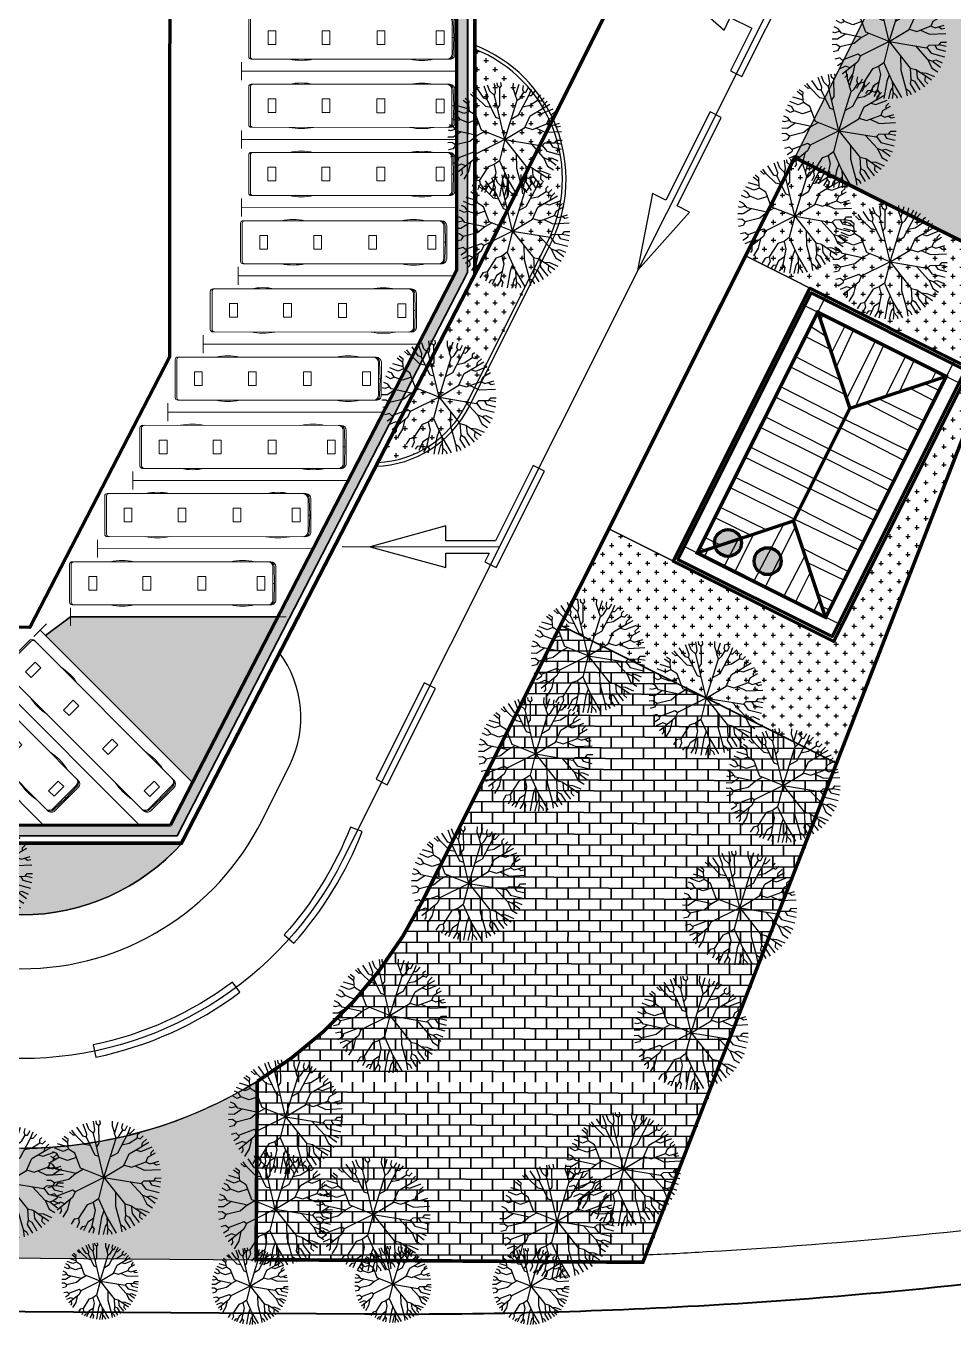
# Model space of a CAD drawing. Header units: millimetres. Extents: x -840588 to 786814, y -467537 to 194195.
# Drawn here: x 421896 to 473559, y -308195 to -235413 of the extents above; entities that cross this region are included whole.
import ezdxf

# ---------------------------------------------------------------- set-up
doc = ezdxf.new("R2010")
doc.units = ezdxf.units.MM
doc.header["$LTSCALE"] = 100
doc.header["$MEASUREMENT"] = 0
doc.linetypes.add('CENTER2', pattern=[1.125, 0.75, -0.125, 0.125, -0.125])
for name, color, linetype in [('1gt tim duong', 10, 'Continuous'), ('A-Grid', 179, 'CENTER2'), ('A-Plnt', 23, 'Continuous'), ('A-tree', 3, 'Continuous'), ('caycay', 96, 'Continuous'), ('ctrinh-mai 1', 16, 'Continuous'), ('ctrinh-mai 2', 24, 'Continuous'), ('gthong-phan lanxe', 9, 'Continuous'), ('gthong-viahe', 5, 'Continuous')]:
    doc.layers.add(name, color=color, linetype=linetype)
for name, color, linetype, lineweight in [('A-Area', 134, 'Continuous', 35), ('ct-bai xe', 95, 'Continuous', 100), ('ct-phan loxe', 95, 'Continuous', 15), ('ct-xebuyt', 148, 'Continuous', 13), ('ctrinh-chinh', 24, 'Continuous', 100), ('ctrinh-phu', 234, 'Continuous', 100), ('gthong-duong', 7, 'Continuous', 40), ('PV_X_Lo', 1, 'Continuous', 9)]:
    doc.layers.add(name, color=color, linetype=linetype, lineweight=lineweight)
pattern_1 = [(0, (-139265.3557306178, -1346437.742474588), (2.220446049250313e-16, 1.875), []), (0, (-139264.7307306188, -1346438.367474586), (2.220446049250313e-16, 1.875), [])]
pattern_2 = [(90, (-139265.3557306178, -1346437.742474588), (-1.875, 2.220446049250313e-16), []), (90, (-139264.7307306189, -1346437.117474589), (-1.875, 2.220446049250313e-16), [])]

# ---------------------------------------------------------------- blocks, each defined once
blk = doc.blocks.new('ARR-LT-T')
blk.add_lwpolyline([(-4.212694860529155, 1.13272828515619), (-4.212694860412739, 0.3499999998603016), (-9.712694860529155, 0.3500000003259629), (-9.71269486041274, -0.3500000000931323), (-4.212694860412739, -0.3500000000931323), (-4.212694860529155, -1.179037770954892), (0, 0)], close=True)
blk = doc.blocks.new('tang cao')
blk.add_hatch(color=256).paths.add_polyline_path([(0.750000006519258, 0, 1), (-0.750000006519258, 0, 1)])
blk.add_circle((0, 0), 0.750000006519258)
blk = doc.blocks.new('tram xulincthai')
at = {"layer": 'ctrinh-mai 1'}
h = blk.add_hatch(dxfattribs=at)
h.set_pattern_fill('ANSI32', color=256, scale=5, angle=315, style=0)
h.set_pattern_definition(pattern_1)
h.paths.add_polyline_path([(-1.000208584591746, 20.99979141401127), (-4.999895721208304, 17.00010427716188), (-4.999895719462074, 10.00010430393741), (-1.000208576326258, 6.000417160801589)])
h = blk.add_hatch(dxfattribs=at)
h.set_pattern_fill('ANSI32', color=256, scale=5, angle=45, style=0)
h.set_pattern_definition(pattern_2)
h.paths.add_polyline_path([(-4.999895719462074, 10.00010430417024), (-8.999791441485286, 6.000208582496271), (-1.000208576209843, 6.000208585057408), (-1.000208576326258, 6.00041716103442)])
at = {"layer": 'ctrinh-mai 2'}
h = blk.add_hatch(dxfattribs=at)
h.set_pattern_fill('ANSI32', color=256, scale=5, angle=315, style=0)
h.set_pattern_definition(pattern_1)
h.paths.add_polyline_path([(-4.999895721091889, 17.00010427716188), (-8.999582855030894, 20.99979141051881), (-8.999791414127685, 20.99979141075164), (-8.999791442416608, 6.000208582030609), (-4.999895719462074, 10.00010430393741)])
h = blk.add_hatch(dxfattribs=at)
h.set_pattern_fill('ANSI32', color=256, scale=5, angle=45, style=0)
h.set_pattern_definition(pattern_2)
h.paths.add_polyline_path([(-1.000208583427593, 20.99979141494259), (-8.999582854681648, 20.9997914112173), (-4.999895721091889, 17.00010427716188)])
at = {"layer": 'ctrinh-phu'}
for p, q in [((-8.999791440204717, 20.99999999627471), (-4.999895721091889, 17.00010427716188)), ((-0.9999999982537702, 21), (-4.999895720859058, 17.00010427762754)), ((-4.999895721091889, 17.00010427716188), (-4.999895719462074, 10.00010430393741)), ((-8.999791442300193, 6.000208581564948), (-4.999895719462074, 10.00010430393741)), ((-1.000000000465661, 6.000208585057408), (-4.999895719462074, 10.00010430393741))]:
    blk.add_line(p, q, dxfattribs=at)
for points in [[(1.746229827404022e-09, 21.99999999976717), (-9.999791434034705, 21.99999999743886), (-9.999791437992826, 5.000208582496271), (-2.095475792884827e-09, 5.000208585057408)], [(-0.199999998207204, 21.80000000004657), (-9.79979143384844, 21.7999999972526), (-9.799791437922977, 5.200208582449704), (-0.2000000022817403, 5.200208585010841)], [(-0.9999999983701855, 21), (-8.99979143415112, 20.99999999720603), (-8.99979143787641, 6.00020858226344), (-1.000000002095476, 6.000208585290238)]]:
    blk.add_lwpolyline(points, close=True, dxfattribs=at)
blk = doc.blocks.new('plxe')
at = {"ltscale": 0.1}
for p, q in [((0, 0), (-8.485282087814994, 8.485282085835934)), ((-0.3535533662652597, -0.353553366381675), (0.3535533661488444, 0.3535533661488444))]:
    blk.add_line(p, q, dxfattribs=at)
blk = doc.blocks.new('htrgrr')
at = {"ltscale": 10}
for p, q in [((-903.0737704914063, 0), (903.0737704914063, 0)), ((-1180.942622951232, -11161.06557377055), (-1180.942622951232, -277.8688524590107)), ((0, -69.46721311472356), (-903.0737704914063, -92.62295081967022)), ((-903.0737704914063, -162.0901639343938), (903.0737704914063, -162.0901639345102)), ((0, -162.0901639345102), (0, -69.46721311472356)), ((0, -69.46721311472356), (903.0737704914063, -92.62295081967022)), ((1180.942622951232, -277.8688524590107), (1180.942622951232, -11161.06557377055)), ((1042.008196720853, -11207.37704918033), (-1042.008196720853, -11207.37704918033)), ((1042.008196720853, -11300), (-1042.008196720853, -11300))]:
    blk.add_line(p, q, dxfattribs=at)
for points in [[(375.2198343565688, -1027.67339785106), (375.2198343565688, -594.4204250621842), (-375.2198343565688, -594.4204250621842), (-375.2198343565688, -1027.67339785106)], [(375.2198343565688, -4272.293837453122), (375.2198343565688, -3839.040864664246), (-375.2198343565688, -3839.040864664246), (-375.2198343565688, -4272.293837453122)], [(375.2198343565688, -7285.274362727185), (375.2198343565688, -6852.021389938309), (-375.2198343565688, -6852.021389938309), (-375.2198343565688, -7285.274362727185)], [(375.2198343565688, -10244.59532106423), (375.2198343565688, -9811.342348275357), (-375.2198343565688, -9811.342348275357), (-375.2198343565688, -10244.59532106423)]]:
    blk.add_lwpolyline(points, close=True, dxfattribs=at)
for centre, radius, start, end in [((-903.0737704914063, -277.8688524590107), 277.8688524590164, 90, 180), ((903.0737704914063, -277.8688524590107), 277.8688524590164, 0, 90), ((-903.0737704914063, -370.4918032786809), 277.8688524590164, 90, 180), ((-903.0737704914063, -439.9590163934045), 277.8688524590164, 90, 180), ((903.0737704914063, -370.4918032786809), 277.8688524590164, 0, 90), ((903.0737704914063, -439.9590163935209), 277.8688524590164, 0, 90), ((1919.031762295403, -1817.725409836043), 3169.441598360655, 167.9819880926131, 192.0180119073869), ((-1919.031762295403, -1817.725409836043), 3169.441598360655, 347.981988092613, 12.01801190738696), ((1919.031762295403, -8417.110655737692), 3169.441598360655, 167.9819880926131, 192.0180119073869), ((-1919.031762295403, -8417.110655737692), 3169.441598360655, 347.981988092613, 12.01801190738696), ((-1042.008196720853, -11068.44262295077), 138.9344262295082, 180, 270), ((-1042.008196720853, -11161.06557377055), 138.9344262295082, 180, 270), ((1042.008196720853, -11068.44262295077), 138.9344262295082, 270, 0), ((1042.008196720853, -11161.06557377055), 138.9344262295082, 270, 0)]:
    blk.add_arc(centre, radius, start, end, dxfattribs=at)
blk = doc.blocks.new('luoicot nhadichvu')
at = {"layer": 'A-Grid', "ltscale": 0.2}
for points in [[(-3.347645087400451, 11.18176802643575), (-10.95931193057913, -4.019196235109121)], [(-4.689584682462737, 10.73527236492373), (4.252293311292306, 6.258650047471747)], [(3.805833421531133, 7.600482130656019), (-3.805833421647549, -7.600482130888849)], [(-11.40577182034031, -2.677364151692018), (-2.463893826585263, -7.153986469144002)]]:
    blk.add_lwpolyline(points, dxfattribs=at)
blk = doc.blocks.new('A$C537F0C63')
at = {"layer": 'caycay'}
for p, q in [((3.269952949845901, 10.73353164103173), (2.956771443390608, 11.39790803732103)), ((3.573577700022724, 11.08070473705084), (3.272457403527369, 11.57568824168993)), ((3.910690972326847, 11.37062830588184), (3.788839569944685, 11.81686011959391)), ((3.810128005825391, 11.09643069598314), (3.910690972326847, 11.37062830588184)), ((4.712688563198753, 10.80137484274019), (4.265887160996499, 11.99052643422328)), ((4.700099824054632, 10.83487223221164), (4.906208114261972, 11.58543264324908)), ((4.906208114261972, 11.58543264324908), (4.852080984670465, 12.1454581428552)), ((6.159981289129064, 11.93632074141715), (6.202302373265411, 12.27858844433285)), ((6.353129947037814, 11.71136866716915), (6.159981289129064, 11.93632074141715)), ((6.353129947037814, 11.71136866716915), (6.605483960749552, 11.93623077391385)), ((6.447514687970397, 9.84495994712779), (6.353129947037814, 11.71136866716915)), ((6.605483960749552, 11.93623077391385), (6.617402898351429, 12.259334795428)), ((6.826178093167982, 11.29693891192437), (6.890286666319298, 12.23129105439875)), ((6.970036149243242, 10.92007571294744), (6.826178093167982, 11.29693891192437)), ((6.970036149243242, 10.92007571294744), (7.441234408583114, 11.42699881628141)), ((7.441234408583114, 11.42699881628141), (7.651727496751846, 12.08642798159781)), ((7.68363426896758, 10.90806475621866), (8.019816777752567, 11.97964079065423)), ((8.113333231842262, 10.69883864084841), (8.712313031195663, 11.70768604843033)), ((8.933407776050444, 10.87226001470481), (9.272947348141315, 11.41112699440055)), ((9.171925964052207, 10.85838502353727), (9.537986088387697, 11.24360011898898)), ((1.76967368680198, 9.623145921275864), (1.343038968556357, 9.988975225947797)), ((2.008257406407211, 10.05514116568156), (1.666088850062806, 10.35901247844595)), ((2.310344671936036, 10.1849830326064), (2.008257406407211, 10.05514116568156)), ((2.272467924871307, 10.54832825371341), (2.042717878081021, 10.72445268446245)), ((2.296077634156973, 10.19319036591696), (2.272467924871307, 10.54832825371341)), ((3.222511420288356, 9.660279909650853), (2.296077634156973, 10.19319036591696)), ((3.003826198455499, 10.71583942823054), (2.568862697771692, 11.14364282684619)), ((3.269952949845901, 10.73353164103173), (3.003826198455499, 10.71583942823054)), ((4.50370063718583, 8.70506324478265), (3.269952949845901, 10.73353164103173)), ((3.810128005825391, 11.09643069598314), (3.573577700022724, 11.08070473705084)), ((4.235841180721764, 10.50048805131519), (3.810128005825391, 11.09643069598314)), ((4.592421611992904, 10.24268936957378), (4.235841180721764, 10.50048805131519)), ((4.577421300939022, 10.28284407086176), (4.712688563198753, 10.80137484274019)), ((6.125898059370229, 6.139521315279126), (4.577421300939022, 10.28284407086176)), ((6.125898059370229, 6.139521315279126), (6.970036149243242, 10.92007571294744)), ((6.717420145090728, 9.489459469132271), (6.447514687970397, 9.84495994712779)), ((6.948042777010414, 8.570320168466424), (7.76638461697803, 10.55685856171476)), ((7.76638461697803, 10.55685856171476), (7.68363426896758, 10.90806475621866)), ((7.76638461697803, 10.55685856171476), (8.113333231842262, 10.69883864084841)), ((7.965382829468581, 9.797246468468074), (8.933407776050444, 10.87226001470481)), ((8.933407776050444, 10.87226001470481), (9.171925964052207, 10.85838502353727)), ((9.733678942880942, 10.44985240105962), (10.13871553562058, 10.78615722681207)), ((9.786865097747068, 10.09668076723392), (9.733678942880942, 10.44985240105962)), ((9.745379681935447, 9.38050785887026), (9.786865097747068, 10.09668076723392)), ((9.759203255198372, 9.619244142235402), (10.88575250038048, 10.01737219720235)), ((9.786865097747068, 10.09668076723392), (10.35685576614924, 10.5884511891054)), ((1.280611972542829, 8.044912836274307), (0.444487546075834, 8.466659778718167)), ((0.9218848354175861, 8.526406249260617), (0.5914981488203921, 8.797440291094972)), ((2.008086131005257, 8.717519836023712), (0.7635036424217105, 9.129316388596635)), ((0.9357337090696092, 8.218872061683214), (0.9218848354175861, 8.526406249260617)), ((1.920139873705921, 9.225739964920649), (1.087115961723612, 9.647311538588838)), ((1.883955297300417, 9.24431646832818), (1.76967368680198, 9.623145921275864)), ((3.267708861298161, 8.533747915149434), (1.883955297300417, 9.24431646832818)), ((2.5351559760893, 8.909919010715385), (2.008086131005257, 8.717519836023712)), ((3.993460937123018, 9.543984048803395), (3.222511420288356, 9.660279909650853)), ((3.914115354094974, 7.298525660517043), (3.267708861298161, 8.533747915149434)), ((5.316408449507435, 8.305498213470855), (4.50370063718583, 8.70506324478265)), ((6.527199968382774, 8.412167402177147), (6.948042777010414, 8.570320168466424)), ((7.392351211692585, 9.648875252361904), (7.965382829468581, 9.797246468468074)), ((8.578119715861249, 7.281614840641851), (9.092822924165375, 8.921003827472305)), ((8.94424461397648, 8.447760988721711), (9.944313991869421, 8.175001025898382)), ((9.092822924165375, 8.921003827472305), (9.745379681935447, 9.38050785887026)), ((9.745379681935447, 9.38050785887026), (10.35249974897306, 9.183089075660973)), ((9.944313991869421, 8.175001025898382), (10.80974500087541, 8.559510920527828)), ((10.35249974897306, 9.183089075660973), (11.20201209581137, 9.59306054910121)), ((10.79366673980257, 8.552387381641893), (11.20595707066968, 8.407509828190086)), ((10.80974500087541, 8.559510920527828), (11.04832709143011, 8.991530669089116)), ((11.04832709143011, 8.991530669089116), (11.44374410946693, 9.207825855861302)), ((11.20595707066968, 8.407509828190086), (11.70062178621083, 8.711759320220153)), ((0.4466466944213607, 7.186909447627841), (0.08666564667146304, 7.2448509023925)), ((1.12084364940165, 7.320901045324717), (0.1511815814883448, 7.552586191002774)), ((0.7097976248769555, 7.419110072511103), (0.4466466944213607, 7.186909447627841)), ((1.541375211712875, 7.549264594850683), (1.12084364940165, 7.320901045324717)), ((1.521030883770436, 7.555591163691133), (1.280611972542829, 8.044912836274307)), ((3.097987199351337, 7.065927705370996), (1.521030883770436, 7.555591163691133)), ((2.703754449681583, 7.188340914177388), (1.757476259455871, 6.679553776459215)), ((3.884867362274235, 7.354371150599036), (3.097987199351337, 7.065927705370996)), ((6.125898059370229, 6.139521315279126), (3.914115354094974, 7.298525660517043)), ((6.125898059370229, 6.139521315279126), (8.578119715861249, 7.281614840641851)), ((8.279060999553622, 7.142313947006187), (9.0886019582249, 6.750771228889789)), ((9.0886019582249, 6.750771228889789), (11.18806748264615, 7.336222721740342)), ((10.77352595946286, 7.220637597380119), (11.64532254343067, 6.712682137225784)), ((11.18806748264615, 7.336222721740342), (11.54099752982074, 7.835271000905777)), ((11.33254625860354, 7.540524095533328), (11.89576276779189, 7.413002362918633)), ((11.54099752982074, 7.835271000905777), (11.95948603860597, 8.053456869412912)), ((11.89576276779189, 7.413002362918633), (12.11310363743178, 7.4986918541872)), ((0.5706603464168438, 5.768348654561123), (-1.699427230050787e-06, 5.730386201154033)), ((1.757476259455871, 6.679553776459215), (0.00855774800220388, 6.661205396139849)), ((0.7973220304920687, 5.486148682266503), (0.5706603464168438, 5.768348654561123)), ((6.125898059370229, 6.139521315279126), (2.179125049486174, 5.25103580450741)), ((6.125898059370229, 6.139521315279126), (4.039744528603478, 3.175083687405277)), ((6.125898059370229, 6.139521315279126), (9.309124815248651, 4.773858037136961)), ((6.125898059370229, 6.139521315279126), (6.842971201978798, 3.89649221743457)), ((9.075402950122225, 6.757166716884967), (9.900688603102026, 6.150819989943557)), ((9.900688603102026, 6.150819989943557), (11.46386237296974, 5.868288854795537)), ((11.46386237296974, 5.868288854795537), (11.83055046181835, 6.160203181647375)), ((11.46386237296974, 5.868288854795537), (11.72795570972085, 5.469711782065133)), ((11.64532254343067, 6.712682137225784), (12.23443119234435, 6.755833524115587)), ((11.83055046181835, 6.160203181647375), (12.26543294043586, 6.154373944329564)), ((0.7806298194373085, 5.506956316930882), (0.04189879572368227, 5.315400935116486)), ((1.063396316407307, 5.057959221958299), (0.1397583337929973, 4.775609911099309)), ((1.715808944849414, 4.625734219735023), (0.307439249689196, 4.179975674378511)), ((1.863759347223095, 5.527326392111718), (0.7973220304920687, 5.486148682266503)), ((1.301357276712224, 5.505615774418402), (1.063396316407307, 5.057959221958299)), ((2.147618291040999, 5.278660692089034), (1.715808944849414, 4.625734219735023)), ((2.179125049486174, 5.25103580450741), (1.863759347223095, 5.527326392111718)), ((3.339595652047137, 5.512285084278119), (2.113923366072413, 3.99826194187699)), ((4.993965494963049, 4.531040710644447), (5.060837633816845, 3.005173691082746)), ((9.309124815248651, 4.773858037136961), (9.56344752651421, 4.969106941811333)), ((9.309124815248651, 4.773858037136961), (9.616567334425781, 4.170077324375598)), ((9.56344752651421, 4.969106941811333), (11.29217119894747, 4.430094099112466)), ((11.22320598487931, 4.451586098773987), (11.30987888816526, 4.16373455730718)), ((11.29217119894747, 4.430094099112466), (11.5425597731919, 4.68452039962358)), ((11.5425597731919, 4.68452039962358), (12.06343262891096, 4.577516196506622)), ((11.72795570972085, 5.469711782065133), (12.21933158095999, 5.388423248077743)), ((1.230773230763589, 3.880098522535263), (0.5654086178583384, 3.53661498738802)), ((1.603983964610961, 3.791791144500166), (0.7979776640349883, 3.08873558965206)), ((1.703781163858366, 3.019787908731814), (1.11193678613563, 2.596291564444982)), ((1.623038097397512, 3.787286263777787), (1.230773230763589, 3.880098522535263)), ((2.113923366072413, 3.99826194187699), (1.623038097397512, 3.787286263777787)), ((2.086705644269387, 3.98654600703594), (1.703781163858366, 3.019787908731814)), ((3.428623164742021, 2.985834134982724), (2.496129963798012, 2.269877917915437)), ((3.369906157186051, 2.940729452180676), (3.339813401926222, 2.088173656051367)), ((4.039744528603478, 3.175083687405277), (3.428623164742021, 2.985834134982724)), ((4.039744528603478, 3.175083687405277), (4.031693542077846, 1.955804082903342)), ((5.060837633816845, 3.005173691082746), (4.630837960547069, 0.98501350143124)), ((6.842971201978798, 3.89649221743457), (6.058139944627328, 1.852742682112876)), ((6.842971201978798, 3.89649221743457), (7.432333557888342, 3.519514546744176)), ((7.432333557888342, 3.519514546744176), (7.280434323314694, 2.677135711990559)), ((7.432333557888342, 3.519514546744176), (8.098582012036786, 3.326026642433135)), ((8.098582012036786, 3.326026642433135), (9.111636380646814, 1.936837856093916)), ((9.616567334425781, 4.170077324375598), (11.35931998142405, 2.929313197353622)), ((9.93769863442867, 3.941450450896809), (10.23341044859262, 2.932877378403646)), ((10.23341044859262, 2.932877378403646), (10.78588893792767, 2.142211417256476)), ((10.47633774106362, 3.557950291473389), (10.95106070157999, 3.753440934466198)), ((10.9181057199894, 3.243447097807802), (10.92924841445711, 2.741344290425332)), ((10.95106070157999, 3.753440934466198), (11.66045975862653, 3.481945362666011)), ((11.30987888816526, 4.16373455730718), (11.83210555871847, 3.873839490315731)), ((2.360128743846872, 2.528373258541251), (1.492859571077133, 2.110982061632967)), ((2.496129963798012, 2.269877917915437), (1.822411499113514, 1.760689831018681)), ((2.56307497484886, 1.709560079856601), (2.246554855188151, 1.380875038601516)), ((2.952599385069334, 2.620357636184053), (2.360128743846872, 2.528373258541251)), ((2.496129963798012, 2.269877917915437), (2.56307497484886, 1.709560079856601)), ((3.339813401926222, 2.088173656051367), (2.637745125197398, 1.087092649082479)), ((3.661068871806492, 1.723103908010671), (3.151986367873178, 0.7683009200591187)), ((4.151889424236288, 1.488197098566161), (3.632459803578968, 0.5291005140024936)), ((4.031693542077846, 1.955804082903342), (3.661068871806492, 1.723103908010671)), ((4.029956023412524, 1.954728688528121), (4.151889424236288, 1.488197098566161)), ((6.058139944627328, 1.852742682112876), (5.148106664306397, 0.07830981133520254)), ((6.058139944627328, 1.852742682112876), (6.046166258151061, 0.6926535401726142)), ((6.328418276112643, 2.556572256453364), (6.621925523577374, 1.860491597191867)), ((6.621925523577374, 1.860491597191867), (7.04603830007909, 0.06930147462480818)), ((7.280434323314694, 2.677135711990559), (7.715867288097797, 1.041460912816547)), ((7.510773716396216, 1.811866424770415), (8.13382774245838, 1.455661724790843)), ((8.13382774245838, 1.455661724790843), (8.63363335412214, 0.5354539643340104)), ((9.111636380646814, 1.936837856093916), (9.05441034496107, 1.457435791671742)), ((9.05441034496107, 1.457435791671742), (9.356284565004898, 0.9185323608435283)), ((9.108831235360412, 1.913318816441461), (9.563043515889149, 1.847932786524325)), ((9.563043515889149, 1.847932786524325), (9.928087916650838, 1.318988235496363)), ((10.92924841445711, 2.741344290425332), (11.10547083382698, 2.548124503166036)), ((4.291746997165319, 0.7246533119759988), (4.111621739852126, 0.339800697278406)), ((4.630837960547069, 0.98501350143124), (4.291746997165319, 0.7246533119759988)), ((4.630837960547069, 0.98501350143124), (4.553144487388636, 0.2048409433373308)), ((5.687346443359274, 0.2823844214362907), (5.63783512871305, 0.01939518188373768)), ((6.046166258151061, 0.6926535401726142), (5.687346443359274, 0.2823844214362907)), ((6.032371784920542, 0.6769075088304817), (6.148760987558489, 2.060398401226848e-06)), ((6.051426148278551, 1.202184490222862), (6.300487340380641, 0.8879269488934369)), ((6.300487340380641, 0.8879269488934369), (6.566832978940511, 0.01583402863980155)), ((7.715867288097797, 1.041460912816547), (7.500958808541327, 0.7001980161367101)), ((7.500958808541327, 0.7001980161367101), (7.660945140349213, 0.1949458228082221)), ((7.68101589476646, 0.9861165687689208), (8.13231261911642, 0.3370629204364377)), ((8.374018521320977, 1.013457626351737), (8.758654683351779, 0.9918956518486084)), ((8.758654683351779, 0.9918956518486084), (8.994797214174469, 0.7114704464074748))]:
    blk.add_line(p, q, dxfattribs=at)

msp = doc.modelspace()

# ---------------------------------------------------------------- hatches: boundary and pattern name
at = {"layer": 'A-Area'}
h = msp.add_hatch(dxfattribs=at)
h.set_pattern_fill('AR-B816', color=256, scale=74.99999999999999, angle=-0.02274081717208486, style=0)
h.set_pattern_definition([(359.9772591828279, (-616218387.0630271, -1205141167.613114), (0.2381412742957028, 599.9999527406096), []), (89.97725918282791, (-616218387.0630271, -1205141167.613114), (-599.7618114663136, 600.2380940149052), [599.9999999999999, -599.9999999999999])])
edge = h.paths.add_edge_path(flags=0)
edge.add_line((302878.3557215687, -262867.696010819), (302913.2831141905, -174867.6885176406))
edge.add_ellipse((300913.2865825894, -174866.89320806), major_axis=(1414.772413770463, 1413.64980689558), ratio=0.9999999999602064, start_angle=314.9999568365287, end_angle=393.4631285487676)
edge.add_line((301314.0606587868, -172907.4629594302), (301278.3555004598, -262867.0609842797))
edge.add_line((301278.3555004598, -262867.0609842798), (301278.3891251602, -262867.0609976255))
edge.add_line((301278.3891251602, -262867.0609976255), (301275.1908956753, -270840.5365897039))
edge.add_line((301275.1908956752, -270840.536589704), (316148.7282791423, -280472.9673214267))
edge.add_line((316148.7282791424, -280472.9673214265), (430302.4218330808, -280518.2751681765))
edge.add_line((430302.4218330809, -280518.2751681766), (446483.8399608564, -249137.8867214562))
edge.add_line((446483.8399608565, -249137.8867214564), (446496.6253684345, -216924.8909046253))
edge.add_line((446496.6253684344, -216924.8909046252), (427396.6238229563, -216917.1064163352))
edge.add_ellipse((429396.6239932503, -216917.9002207129), major_axis=(1414.774987292363, 1413.652378375419), ratio=0.9999999999369273, start_angle=134.9999999981931, end_angle=225.0000000018069)
edge.add_line((429395.8301888727, -218917.9003910072), (445895.8315938, -218924.4492771237))
edge.add_line((445895.8315937998, -218924.4492771238), (445883.8976438556, -248992.1868160052))
edge.add_line((445883.8976438556, -248992.1868160052), (435917.1788086989, -268320.499459358))
edge.add_line((435917.1788086993, -268320.499459358), (424373.991161426, -268315.9192005898))
edge.add_line((424373.9911614259, -268315.9192005898), (422981.7214197326, -269354.6147792203))
edge.add_line((422981.7214197323, -269354.6147792203), (431162.2581461054, -277541.6478314075))
edge.add_line((431162.2581461053, -277541.6478314074), (429936.8160105297, -279918.1299128306))
edge.add_line((429936.81601053, -279918.1299128308), (321538.2732731244, -279875.1062978427))
edge.add_line((321538.2732731243, -279875.1062978425), (310542.6382632614, -268870.7394371476))
edge.add_line((310542.6382632614, -268870.7394371476), (308875.9748193183, -268870.0779348349))
edge.add_ellipse((308878.3562324513, -262870.0774239523), major_axis=(4244.324961760632, 4240.957135009889), ratio=0.9999999999918062, start_angle=134.9999999997653, end_angle=225.0000000002348, ccw=False)
h = msp.add_hatch(dxfattribs=at)
h.set_pattern_fill('AR-B816', color=256, scale=75.00000000000006, angle=-0.02274081717205942, style=0)
h.set_pattern_definition([(359.9772591828279, (-616218387.0630273, -1205141167.613114), (0.2381412742954951, 599.9999527406098), []), (89.97725918282791, (-616218387.0630273, -1205141167.613114), (-599.7618114663139, 600.2380940149054), [600.0000000000005, -600.0000000000005])])
edge = h.paths.add_edge_path(flags=0)
edge.add_line((467023.7825269929, -276468.5968477477), (451661.1776127409, -268779.6080620885))
edge.add_line((451661.1776127411, -268779.6080620887), (450788.4205907151, -270523.3771820567))
edge.add_line((450788.4205907151, -270523.3771820567), (443990.351094491, -284105.9247350921))
edge.add_ellipse((421634.1248040457, -272916.6116593935), major_axis=(17684.70681103307, 17670.67418412213), ratio=0.9999999999505432, start_angle=256.717350740324, end_angle=288.4347311975839, ccw=False)
edge.add_line((434768.931643229, -294188.1520444028), (434699.7645767083, -304122.2836468912))
edge.add_line((434699.7645767083, -304122.2836468913), (456240.1242514541, -304263.9833630202))
edge.add_line((456240.1242514541, -304263.9833630202), (467023.7825269931, -276468.5968477479))
at = {"layer": 'A-tree'}
h = msp.add_hatch(dxfattribs=at)
h.set_pattern_fill('CROSS', color=256, scale=2000.000000000001, angle=-360.0227408171721, style=0)
h.set_pattern_definition([(359.9772591828279, (-616218387.0630271, -1205141167.613114), (500.1984116790877, 499.8015095552619), [250.0000000000001, -750.0000000000002]), (89.97725918282791, (-616218262.1126498, -1205141292.662717), (-499.8015095552618, 500.1984116790877), [250.0000000000001, -750.0000000000002])])
edge = h.paths.add_edge_path(flags=0)
edge.add_line((477605.0558006159, -249194.8672460365), (484659.644068077, -226151.5511247417))
edge.add_line((484659.6440680772, -226151.5511247418), (485457.2550230179, -223423.8614142927))
edge.add_line((485457.2550230179, -223423.8614142927), (487824.3932891242, -213552.694368454))
edge.add_line((487824.3932891244, -213552.694368454), (489671.2926700955, -202263.5427721748))
edge.add_line((489671.2926700953, -202263.5427721748), (490687.1970309293, -176805.4038965417))
edge.add_line((490687.1970309293, -176805.4038965417), (487769.3233296206, -153340.2875072402))
edge.add_line((487769.3233296204, -153340.2875072402), (480976.4077471095, -130013.1338187185))
edge.add_ellipse((329649.3124437507, -191175.0204291777), major_axis=(115459.5462033704, 115367.9302805004), ratio=0.9999999999801463, start_angle=337.0298268449972, end_angle=357.0672317531973)
edge.add_ellipse((341899.9792381218, -183495.4987234158), major_axis=(-105317.0846287929, 105400.7189791604), ratio=0.9999999999819038, start_angle=268.0291377676273, end_angle=280.628079044927)
edge.add_ellipse((445535.4951071424, -56740.08011858841), major_axis=(-14020.17255329525, 14031.30624568399), ratio=0.9999999999638965, start_angle=56.08423022248286, end_angle=91.90032504192267)
edge.add_line((431976.8265053129, -71217.83198487756), (431979.5734671012, -71220.61044227032))
edge.add_line((431979.5734671013, -71220.61044227032), (447395.9702856169, -85959.97937107702))
edge.add_ellipse((341937.6178550805, -185476.469391327), major_axis=(102571.1597210439, 102489.7705958766), ratio=0.9999999999972935, start_angle=339.7563880059644, end_angle=358.36230131080504, ccw=False)
edge.add_ellipse((370083.9498962298, -174828.7746179221), major_axis=(81349.5484326733, 81284.99843053144), ratio=0.9999999999989089, start_angle=288.4347609144317, end_angle=340.80547601568406, ccw=False)
edge.add_line((472922.4874526936, -226299.4963273128), (464696.8577824694, -242734.3101603961))
edge.add_line((464696.8577824695, -242734.3101603962), (477605.0558006162, -249194.8672460366))
h = msp.add_hatch(dxfattribs=at)
h.set_pattern_fill('CROSS', color=256, scale=2000.000000000001, angle=-360.0227408171721, style=0)
h.set_pattern_definition([(359.9772591828279, (-616218387.0630274, -1205141167.613114), (500.1984116790875, 499.801509555262), [250.0000000000001, -750.0000000000002]), (89.97725918282791, (-616218262.1126499, -1205141292.662717), (-499.801509555262, 500.1984116790875), [250.0000000000001, -750.0000000000002])])
edge = h.paths.add_edge_path(flags=0)
edge.add_ellipse((441197.6074468978, -253922.6010603218), major_axis=(4102.846789341226, 4099.591224016744), ratio=0.9999999999777573, start_angle=227.8051857271802, end_angle=288.4347609324266)
edge.add_line((446384.2467315101, -256518.5157180053), (450940.6811918673, -247414.7565173231))
edge.add_ellipse((443965.5455903256, -243923.6988751423), major_axis=(5517.621551371175, 5513.243377308491), ratio=0.9999999999843401, start_angle=288.4347609770997, end_angle=383.012441407406)
edge.add_line((446888.7769950802, -236692.190161582), (446883.7987043794, -249235.0565505697))
edge.add_line((446883.7987043794, -249235.0565505695), (441479.1611339863, -259715.7631934484))
h = msp.add_hatch(dxfattribs=at)
h.set_pattern_fill('CROSS', color=256, scale=2000.000000000001, angle=-0.02274081717211031, style=0)
h.set_pattern_definition([(359.9772591828278, (-616218387.063027, -1205141167.613114), (500.1984116790878, 499.8015095552613), [250.0000000000001, -750.0000000000002]), (89.97725918282791, (-616218262.1126497, -1205141292.662717), (-499.8015095552611, 500.1984116790878), [250.0000000000002, -750.0000000000005])])
h.paths.add_polyline_path([(461955.2285959836, -248212.087069682), (474474.5162350777, -254477.9946363352), (466865.8942034558, -269680.0267019341), (454346.6794542813, -263414.1556240956), (451661.1776127408, -268779.6080623216), (467023.7825271094, -276468.5968475149), (477605.0554699778, -249194.8681732697), (464696.8576852172, -242734.3102749101)], flags=0)
h = msp.add_hatch(dxfattribs=at)
h.set_pattern_fill('CROSS', color=256, scale=2000.000000000001, angle=-0.02274081717208486, style=0)
h.set_pattern_definition([(359.9772591828279, (-616218387.0630271, -1205141167.613114), (500.1984116790878, 499.8015095552617), [250.0000000000001, -750.0000000000002]), (89.97725918282791, (-616218262.1126498, -1205141292.662717), (-499.8015095552616, 500.1984116790878), [250.0000000000001, -750.0000000000002])])
edge = h.paths.add_edge_path(flags=0)
edge.add_line((430575.928415903, -280917.4567797083), (314971.7644928158, -280871.5732379101))
edge.add_ellipse((319871.4522750573, -279875.0494570899), major_axis=(3536.936889082025, 3534.130367249211), ratio=0.999999999959098, start_angle=146.5190468326598, end_angle=224.9999999918336)
edge.add_line((319869.4677636229, -284875.0490641926), (421628.6984387445, -284915.4375223806))
edge.add_ellipse((421633.4619790548, -272915.4380878725), major_axis=(8488.64880089116, 8481.91314828047), ratio=0.999999999995919, start_angle=224.9999965878017, end_angle=273.1994947759712)
h = msp.add_hatch(dxfattribs=at)
h.set_pattern_fill('CROSS', color=256, scale=2000.000000000001, angle=-360.0227408171721, style=0)
h.set_pattern_definition([(359.9772591828279, (-616218387.0630271, -1205141167.613114), (500.1984116790877, 499.8015095552618), [250.0000000000001, -750.0000000000002]), (89.97725918282791, (-616218262.1126498, -1205141292.662717), (-499.8015095552617, 500.1984116790877), [250.0000000000001, -750.0000000000002])])
edge = h.paths.add_edge_path(flags=0)
edge.add_line((302862.6648344089, -297868.0282923948), (302862.5275100873, -298214.0183643883))
edge.add_line((302862.5275100874, -298214.0183643886), (303662.5274472379, -298214.3358860877))
edge.add_line((303662.5274472379, -298214.3358860875), (303660.5446916007, -303209.9137930482))
edge.add_line((303660.5446916007, -303209.9137930484), (434699.764576825, -304122.2836466586))
edge.add_line((434699.7645768248, -304122.2836466585), (434768.9419641195, -294186.6697241736))
edge.add_ellipse((421634.125388367, -272915.1353479185), major_axis=(17684.70681286512, 17670.67418595272), ratio=0.9999999999726379, start_angle=225.6236263185387, end_angle=256.717376961565, ccw=False)
edge.add_line((421896.3066742223, -297913.7921552851), (421895.8889401382, -297915.2728355695))
edge.add_line((421895.8889401383, -297915.2728355697), (421624.2028227198, -297915.1650027642))
edge.add_line((421624.2028227198, -297915.165002764), (421624.1898573136, -297915.164997618))
edge.add_line((421624.1898573135, -297915.164997618), (421624.1892713633, -297916.6413065311))
edge.add_line((421624.1892713631, -297916.6413065313), (302862.6648344088, -297868.0282923951))

# ---------------------------------------------------------------- linework, layer by layer
at = {"layer": '1gt tim duong', "ltscale": 3}
for points in [[(515922.8772067855, 20221.68832273027), (427772.0959360743, -40906.64025696714, 0.4745498610999931), (425347.8572467146, -71797.67651018528), (443846.9178660962, -89484.33069521091, -0.08121578597772923), (469113.5637293396, -126942.0787013436, -0.2326820037330457), (468451.2471277936, -224061.6379458749), (439519.1103299925, -281868.0672685042, -0.284078157769849), (421626.2092341772, -292916.6358307998), (-54965.03687705394, -292727.475738122, 0.09514921418312652), (-66078.29765021348, -294857.0599261856), (-155993.3475775713, -330672.0568902874), (-162786.4893368158, -332678.2426036603)], [(-161053.6885863652, -307967.9398447528), (373127.723866523, -311687.2159151798), (440726.3794144991, -312157.8763614678, 0.08626402299275253), (542080.6786170579, -295266.4457005813), (548719.1376831395, -292938.7612845768)]]:
    msp.add_lwpolyline(points, format="xyb", dxfattribs=at)
msp.add_lwpolyline([(448249.174003734, -264425.394016421), (439502.6635889568, -264421.9225075879)], dxfattribs=at)
at = {"layer": 'A-Area'}
for p, q in [((446483.8399608565, -249137.8867214564), (446496.6253684344, -216924.8909046252)), ((445895.8315937998, -218924.4492771238), (445883.8976438556, -248992.1868160052)), ((430302.4218330809, -280518.2751681766), (446483.8399608565, -249137.8867214564)), ((445883.8976438556, -248992.1868160052), (435917.1788086993, -268320.499459358)), ((424373.9911614259, -268315.9192005898), (422981.7214197323, -269354.6147792203)), ((435917.1788086993, -268320.499459358), (424373.9911614259, -268315.9192005898)), ((451661.1776128575, -268779.6080620888), (450788.4205908316, -270523.3771818239)), ((467023.7825271094, -276468.5968475149), (451661.1776128575, -268779.6080620888)), ((422981.7214197323, -269354.6147792203), (431162.2581461053, -277541.6478314074)), ((450788.4205908316, -270523.3771818239), (443990.3510946071, -284105.924735092)), ((456240.1242515706, -304263.9833630203), (467023.7825271094, -276468.5968475149)), ((431162.2581461053, -277541.6478314074), (429936.81601053, -279918.1299128308)), ((429936.81601053, -279918.1299128308), (321538.2732731243, -279875.1062978425)), ((316148.7282791424, -280472.9673214265), (430302.4218330809, -280518.2751681766)), ((434768.9316433456, -294188.1520441701), (434699.7645768248, -304122.2836466585)), ((434699.7645768248, -304122.2836466585), (456240.1242515706, -304263.9833630203))]:
    msp.add_line(p, q, dxfattribs=at)
at = {"layer": 'A-Area', "extrusion": (0, 0, -1)}
msp.add_arc((-421634.1248042785, -272916.6116591608), 25000.03162104224, 206.5880096162902, 238.3053900772434, dxfattribs=at)
at = {"layer": 'A-Plnt'}
msp.add_lwpolyline([(316148.728280769, -280472.9632236077), (430302.4239456664, -280518.2710711954), (446483.8399608565, -249137.8867214564), (446496.6253640672, -216924.901614834), (446896.6226701944, -216924.9130605714), (446883.7987169957, -249235.025349869), (430545.5413915346, -280918.3675687399), (316030.4438105656, -280872.9162801855), (300875.1044921919, -271057.9866868177), (300914.0756967594, -172866.9154973109), (301314.0757308185, -172867.0742581864), (301275.1908964123, -270840.5347331124)], close=True, dxfattribs=at)
at = {"layer": 'A-tree'}
for p, q in [((472922.48745281, -226299.4963273128), (464696.8577824695, -242734.3101603962)), ((446888.7769951966, -236692.1901615822), (446883.7987044958, -249235.0565505698)), ((464696.8576852172, -242734.3102749101), (461955.2285959837, -248212.0870694492)), ((477605.0554700944, -249194.868173037), (464696.8576852172, -242734.3102749101)), ((464696.8577824695, -242734.3101603962), (477605.0558007323, -249194.8672460366)), ((446384.2467316265, -256518.5157180053), (450940.6811919837, -247414.7565173231)), ((461955.2285959837, -248212.0870694492), (474474.516235078, -254477.9946361024)), ((446883.7987044958, -249235.0565505698), (441479.1611339863, -259715.7631934484)), ((467023.7825271094, -276468.5968475149), (477605.0554700944, -249194.868173037)), ((474474.516235078, -254477.9946361024), (466865.8942035722, -269680.0267019342)), ((454346.6794543978, -263414.1556240959), (451661.1776128575, -268779.6080620888)), ((466865.8942035722, -269680.0267019342), (454346.6794543978, -263414.1556240959)), ((451661.1776128575, -268779.6080620888), (467023.7825271094, -276468.5968475149)), ((430575.928415903, -280917.4567797083), (314971.7644928158, -280871.5732379101)), ((434699.7645768248, -304122.2836466585), (434768.9419641197, -294186.6697241733)), ((303660.5446916007, -303209.9137930484), (434699.7645768248, -304122.2836466585))]:
    msp.add_line(p, q, dxfattribs=at)
for centre, radius, start, end in [((443965.5455903256, -243923.6988751423), 7800.000007737163, 333.4120201656507, 67.98970058911927), ((441197.6074470141, -253922.6010605547), 5799.999998039711, 272.7824449073914, 333.412020108926), ((421633.4619789384, -272915.4380878726), 12000.00038000495, 269.9772557677327, 318.1767539618332)]:
    msp.add_arc(centre, radius, start, end, dxfattribs=at)
at = {"layer": 'A-tree', "extrusion": (0, 0, -1)}
msp.add_arc((-421634.125388367, -272915.1353479185), 25000.03162397843, 238.3053638588025, 269.3991144968545, dxfattribs=at)
at = {"layer": 'ct-bai xe'}
msp.add_lwpolyline([(429936.8180511149, -279918.1259555194), (445883.8976438556, -248992.1868160052), (445895.8315896173, -218924.4595216711), (429895.8302273802, -218918.109086649), (429881.9691346118, -253841.3076398296), (422109.1518175441, -268915.0190295964), (310542.6382636994, -268870.7380401638), (321538.2732746954, -279875.102339722), (429936.8180511149, -279918.1259555194)], dxfattribs=at)
at = {"layer": 'ctrinh-chinh', "const_width": 200.0000000000001}
msp.add_lwpolyline([(300918.8135612458, -160866.9250473261), (300925.9208679707, -142866.9276909713), (300930.7101527021, -130866.980208408), (300931.6283070192, -128675.8441266836), (316094.7539825837, -118872.9479974108), (316094.7539825837, -118872.9479974108), (446935.5339299565, -118924.8789847126), (446935.5339299565, -118924.8789847126), (446930.62397033, -129846.4598275968, -0.2960365282258386), (471615.4945129087, -167949.701417171, -0.2958493802168645), (446900.9727009089, -206002.2872581928), (446883.8107494821, -249235.0331919576), (446883.8107494821, -249235.0331919576), (430546.1732412842, -280918.3756072427), (316030.4558430716, -280872.9240726814), (300875.1259500663, -271058.0108193849), (300914.0572435879, -172866.9232777068)], format="xyb", close=True, dxfattribs=at)
msp.add_lwpolyline([(465978.8978752164, -251344.1926992776), (473132.6965892568, -254924.6712952191), (466419.2216302765, -268338.2017970422), (459265.4188258756, -264757.728458889)], close=True, dxfattribs=at)
at = {"layer": 'gthong-duong', "ltscale": 2}
msp.add_lwpolyline([(485270.1727096462, -304094.1918448264, -0.02157672745591882), (459951.8671105894, -306666.9833836365, -0.0162729150198435), (440761.1914263474, -307157.9975505068), (373162.5358784875, -306687.3371042188), (300839.6676057616, -306183.7839867892, -0.3517330054838918), (297927.0652993412, -303812.0599099814)], format="xyb", dxfattribs=at)
at = {"layer": 'gthong-phan lanxe', "ltscale": 8}
for points in [[(462308.6156992849, -235532.0059731782), (461124.8995118553, -237902.9388865223), (461750.8732185545, -238216.238931933), (464436.3021779701, -232850.7500163042), (463810.3284711547, -232537.4499708936), (462624.26401421, -234907.2075753002), (461423.0756632989, -234306.0124126464), (461794.1293363175, -233564.6469176443), (457499.2310439722, -232733.5171375029), (460759.4487509069, -235631.939442695), (461109.7756181211, -234931.9861194619), (462308.6156992849, -235532.0059731782)], [(447682.8556143558, -264774.9005779897), (447443.2845539944, -265253.5637222835), (448069.2582605771, -265566.863767694), (450754.6872192947, -260201.3748513665), (450128.7135125953, -259888.0748064213), (448033.1362878887, -264075.0395500545), (445262.8953364803, -264073.9400354507), (445263.2243246183, -263245.0505533575), (441050.0618333097, -264422.4162039074), (445262.306779761, -265556.8164273807), (445262.6175049937, -264773.9399802683), (447673.6050923769, -264774.8969064376)]]:
    msp.add_lwpolyline(points, dxfattribs=at)
msp.add_lwpolyline([(442008.7160801894, -277675.8312336062), (444694.1450396052, -272310.3423179776), (444068.1713330224, -271997.0422730326), (441382.7423733738, -277362.5311884285)], close=True, dxfattribs=at)
msp.add_lwpolyline([(439953.7458586101, -280024.0144083099, -0.09028834094991897), (436273.3388452711, -286024.5193964805), (436794.8367637211, -286491.4668465256, 0.09028834095143023), (440606.3524237964, -280277.2034109588), (439953.7458587265, -280024.0144083099)], format="xyb", dxfattribs=at)
msp.add_lwpolyline([(433384.1710132973, -288666.5403340999, -0.1095127816630006), (425627.4712118609, -292156.5922913942), (425769.7270263996, -292841.9850864643, 0.109512781664318), (433802.7469225142, -289227.6055784657)], format="xyb", close=True, dxfattribs=at)
at = {"layer": 'gthong-viahe'}
msp.add_line((434768.931643462, -294188.1520441702), (434699.7645767066, -304122.2836513151), dxfattribs=at)
for points in [[(484659.6439192828, -226151.5514576304), (485457.2548732909, -223423.8617504406), (487824.3931392804, -213552.6947055332), (489671.2925203682, -202263.5431085557), (490687.1968812018, -176805.4042331554), (487769.3231800099, -153340.2878431555), (480976.4075968007, -130013.1341548663, 0.08765312482381914), (450860.3342403559, -81865.57787333717, 0.05277654049082346), (427169.5958527518, -61306.74197532952, 0.002245634072348711), (426068.6075167729, -60545.74553954989, 0.1574210683172884), (431968.8656412581, -71210.37286212893), (447395.9702856169, -85959.97937107705, -0.0813624377391043), (473635.6858299335, -124808.3989178387, -0.2325725944811523), (472922.4874529263, -226299.49632708), (464696.857691037, -242734.3102777065), (477605.0556511222, -249194.8675819518), (477605.0556511222, -249194.8675819518)], [(441479.1611341028, -259715.7631932156, 0.2708956371643331), (446384.2467317429, -256518.5157180054), (450940.6811918673, -247414.7565173232, 0.4378128271721958), (446888.7769953131, -236692.1901613493), (446883.7987046123, -249235.0565503369)]]:
    msp.add_lwpolyline(points, format="xyb", close=True, dxfattribs=at)
for points in [[(441373.8348938822, -259920.0124903421, 0.2760512293333348), (446563.0963620622, -256608.0300165943), (451119.5308221864, -247504.270815912, 0.4408173996773526), (446888.8624285936, -236476.9399299813), (446883.7987046121, -249235.0565503369), (441373.8348938822, -259920.0124903421)], [(302862.5275100874, -298214.0183643886), (302862.6620796414, -297869.5046004472), (421624.1892713631, -297916.6413065311, 0.2840781577694602), (443990.351094491, -284105.9247348592), (461761.3468302364, -248599.4629698223)], [(435047.8695653751, -279630.2098084354), (436562.3652258235, -276604.2464340866, 0.2835204800961881), (436005.7461167914, -270330.6743370896), (430547.399188845, -280918.6441233596), (316876.3561780555, -280873.5278414175), (311935.5632590108, -277782.6402430458), (311934.295871941, -280871.5663270312, 0.3780196058477972), (319868.9630708387, -287876.2477673717), (421628.1937458438, -287916.6362253267, 0.2841612975171868), (435049.9352631466, -279626.0825430066)], [(430576.6144293738, -280918.6557189515, -0.213466533634846), (421629.3844522155, -284916.6364616237), (319870.1537772103, -284876.2480036687, -0.3564820451205716), (314972.4505062865, -280872.7721771531, 0.3564820451193652), (319870.1537772103, -284876.2480036689), (421629.3844522155, -284916.6364616239, 0.213466533634846), (430576.6144293738, -280918.6557189515), (316876.3561780555, -280873.5278414175), (314972.9228215705, -279682.7678455284), (314972.4505062868, -280872.7721769203)], [(456401.1572635358, -303848.913197979, 0.002894773231618565), (459777.595016923, -303672.049357342, 0.02303189539559766), (486518.8119684008, -300876.0508098213)]]:
    msp.add_lwpolyline(points, format="xyb", dxfattribs=at)
for points in [[(464696.857750578, -242734.3101443181), (477605.0556916264, -249194.8676022241), (468150.8791364022, -273563.4523141629), (467023.7825271094, -276468.5968475149), (451661.1776128575, -268779.6080620888), (454346.6794543978, -263414.1556240959), (466865.8942036887, -269680.0267017012), (474474.516235078, -254477.9946361024), (461955.2285959837, -248212.0870694492), (464696.857750578, -242734.3101443181)], [(329870.5379605406, -280877.7065252835), (426602.149197031, -280915.8340520945)]]:
    msp.add_lwpolyline(points, dxfattribs=at)
at = {"layer": 'PV_X_Lo', "ltscale": 5}
msp.add_lwpolyline([(461297.1188479242, -220481.0143637645, 200.0000000000001, 200.0000000000001, 0), (447632.5821834571, -247782.9205311383, 200.0000000000001, 200.0000000000001, 0), (430546.0196242057, -280918.6423876726, 200.0000000000001, 200.0000000000001, 0), (316030.4558430716, -280872.9240726814, 200.0000000000001, 200.0000000000001, 0), (300875.1044921919, -271057.9866868177, 200.0000000000001, 200.0000000000001, 0), (300914.0452110816, -172866.9154852111, 0, 0, 0), (300918.8423771268, -160866.9172710432, 200.0000000000001, 200.0000000000001, 0), (300925.9866148633, -142866.9199293464, 0, 0, 0), (300930.6981201962, -130866.9724159123, 200.0000000000001, 200.0000000000001, 0), (300932.4714441539, -128677.2648410548, 200.0000000000001, 200.0000000000001, 0), (316095.3029235976, -118872.5775379298, 200.0000000000001, 200.0000000000001, 0), (446874.0404195475, -118924.1253661422, 200.0000000000001, 200.0000000000001, -0.2770059113823481), (460106.7778541702, -126871.5983673824, 200.0000000000001, 200.0000000000001, -0.243002887111126), (461297.2539028104, -220481.0819582836, 0, 0, 0)], format="xyseb", dxfattribs=at)
at = {"layer": 'PV_X_Lo', "ltscale": 5, "const_width": 200.0000000000001}
msp.add_lwpolyline([(468150.8791344241, -273563.4523118339), (477605.0556489108, -249194.8675803212), (464696.8576906879, -242734.310276775), (443990.3510940255, -284105.9247339276, -0.139283534543472), (434768.9316429966, -294188.1520432387), (434699.8378097373, -304114.1202811408), (456240.1242498251, -304263.9833606915)], format="xyb", close=True, dxfattribs=at)

# ---------------------------------------------------------------- block references
at = {"xscale": 999.9999999999999, "yscale": 999.9999999999999, "zscale": 999.9999999999999, "rotation": 333.412020094036}
msp.add_blockref('tram xulincthai', (464627.9433827232, -274151.4539926313), dxfattribs=at)
at = {"layer": 'A-Grid', "xscale": 1000.000000000001, "yscale": 1000.000000000001, "zscale": 1000.000000000001, "rotation": 359.9772591828279}
msp.add_blockref('luoicot nhadichvu', (469779.976686789, -261633.2169011986), dxfattribs=at)
at = {"layer": 'caycay', "extrusion": (-1.849088780389791e-06, -5.240423503569551e-08, 0.9999999999982891), "xscale": -518.4000000042536, "yscale": 518.3999999426321, "zscale": 518.4000000000002, "rotation": 3.269462154405618}
for p in [(473312.4933661552, -239269.6744513594, -1.727099838869615), (470512.8499354973, -244234.9224149062, -1.721662849590261), (451908.7098681967, -244727.3831026813, -1.687236335899547), (468053.1787589429, -249002.0671648728, -1.71686488064231), (452337.6288986743, -249821.8522708664, -1.687762473506829), (473358.9349348645, -251543.4993224751, -1.726542513050371), (448240.0103435612, -259076.0696749321, -1.679700652826325), (456549.1079336647, -273476.7032048777, -1.694310257770766), (463125.4210374622, -275837.806021287, -1.706346712760415), (453615.886465479, -278947.0413489394, -1.68859980197771), (467402.1605587531, -280702.5133752917, -1.713999852558338), (422413.7560733174, -285573.6423301358, -1.63055703079101), (449894.814147899, -286155.3777695012, -1.681341461548243), (464983.3467717309, -287516.5766786294, -1.709170165348), (445500.9852685155, -293520.638815999, -1.672830910993429), (462280.2452705057, -294472.5083974769, -1.703807370409355), (439699.051197155, -299153.6890451991, -1.661807424110205), (429582.0871139863, -302537.6153587609, -1.6429229272625), (458510.9514232096, -302066.920589279, -1.696439632084637), (424150.7852562366, -302810.1761591024, -1.632865684593943), (439119.5853775163, -304300.6949474452, -1.660466215457459), (444568.8342461639, -304591.9031720546, -1.670527099857575), (454814.5835719211, -304976.0331821411, -1.689452269942553)]:
    msp.add_blockref('A$C537F0C63', p, dxfattribs=at)
at = {"layer": 'caycay', "extrusion": (-1.849088780389792e-06, -5.240423503569554e-08, 0.9999999999982891), "xscale": -347.3280000366057, "yscale": 347.3280000034728, "zscale": 347.3280000000001, "rotation": 3.269462147545186}
for p in [(428262.9389873673, -307319.6420151865, -0.7718112986477365), (436610.521020981, -307600.9293435279, -0.7872319782829006), (444568.7017261747, -307492.8963842486, -0.8019530223211374), (452248.5400318964, -307607.1361069762, -0.8161477385228652)]:
    msp.add_blockref('A$C537F0C63', p, dxfattribs=at)
at = {"layer": 'ct-phan loxe'}
for p, xscale, yscale, zscale, rotation in [((433898.167127158, -230319.6977352876), -1000, 1000, 1000.000000000001, 314.9772591875443), ((433896.6588991914, -234119.6971740902), -1000, 1000, 1000.000000000001, 314.9772591875443), ((433895.1506712249, -237919.6966126601), -1000, 1000, 1000.000000000001, 314.9772591875443), ((433893.6424432583, -241719.6960516955), -1000, 1000, 1000.000000000001, 314.9772591875443), ((433892.1342152918, -245519.6954904982), -1000, 1000, 1000.000000000001, 314.9772591875443), ((433712.5972281804, -249319.6242695354), -1000, 1000, 1000.000000000001, 314.9772591875443), ((431753.5135318069, -253118.8467421831), -1000, 1000, 1000.000000000001, 314.9772591875443), ((429794.4293795509, -256918.0692148825), -1000, 1000, 1000.000000000001, 314.9772591875443), ((427835.3452274112, -260717.2916875822), -1000, 1000, 1000.000000000001, 314.9772591875443), ((425876.2610751555, -264516.5141602817), -1000, 1000, 1000.000000000001, 314.9772591875443), ((424373.9931288777, -268315.9179443179), -1000, 1000, 1000.000000000001, 314.9772591875443), ((422680.3445551003, -269052.9985855764), 999.9999999999999, 999.9999999999999, 999.9999999999999, 179.9772591694876), ((414389.7002541015, -271426.6730997834), 999.9999999999999, 999.9999999999999, 999.9999999999999, 179.9772591694876), ((419723.0340415526, -271428.7899114575), 999.9999999999999, 999.9999999999999, 999.9999999999999, 179.9772591694876)]:
    msp.add_blockref('plxe', p, dxfattribs=dict(at, xscale=xscale, yscale=yscale, zscale=zscale, rotation=rotation))
at = {"layer": 'ct-xebuyt', "extrusion": (0, 0, -1), "xscale": 1.016137422996187, "yscale": 1.016137422996187, "zscale": -1.016137498433548, "rotation": 90.02261609779576}
for p in [(-445777.2467632723, -236053.1767702782), (-445775.7385351895, -239853.1762090807), (-445774.2303073393, -243653.1756478834), (-445315.9058735105, -247452.9937753497), (-443635.6096238545, -251252.3268995684), (-441676.5254715984, -255051.5493722681), (-439717.4413193424, -258850.7718449674), (-437758.3571672028, -262649.994317667), (-435799.2730149469, -266449.2167901338)]:
    msp.add_blockref('htrgrr', p, dxfattribs=at)
at = {"layer": 'ct-xebuyt', "xscale": 1.016137550857942, "yscale": 1.016137550857942, "zscale": 1.016137550857942, "rotation": 224.9772545412539}
for p in [(424152.1986340095, -278468.1431095856), (429485.5324214608, -278470.2599212597)]:
    msp.add_blockref('htrgrr', p, dxfattribs=at)
at = {"layer": 'ctrinh-chinh', "xscale": 999.9999999999998, "yscale": 999.9999999999998, "zscale": 999.9999999999998, "rotation": 65.29874008515044}
for p in [(460977.9490184969, -264194.6304257641), (463191.2861071966, -265212.7107118669)]:
    msp.add_blockref('tang cao', p, dxfattribs=at)
at = {"layer": 'gthong-phan lanxe', "ltscale": 8, "xscale": 1000.000000000001, "yscale": 1000.000000000001, "zscale": 1000.000000000001, "rotation": 243.4120200850871}
msp.add_blockref('ARR-LT-T', (455948.2079127866, -249027.9702482093), dxfattribs=at)

doc.saveas('drawing.dxf')
